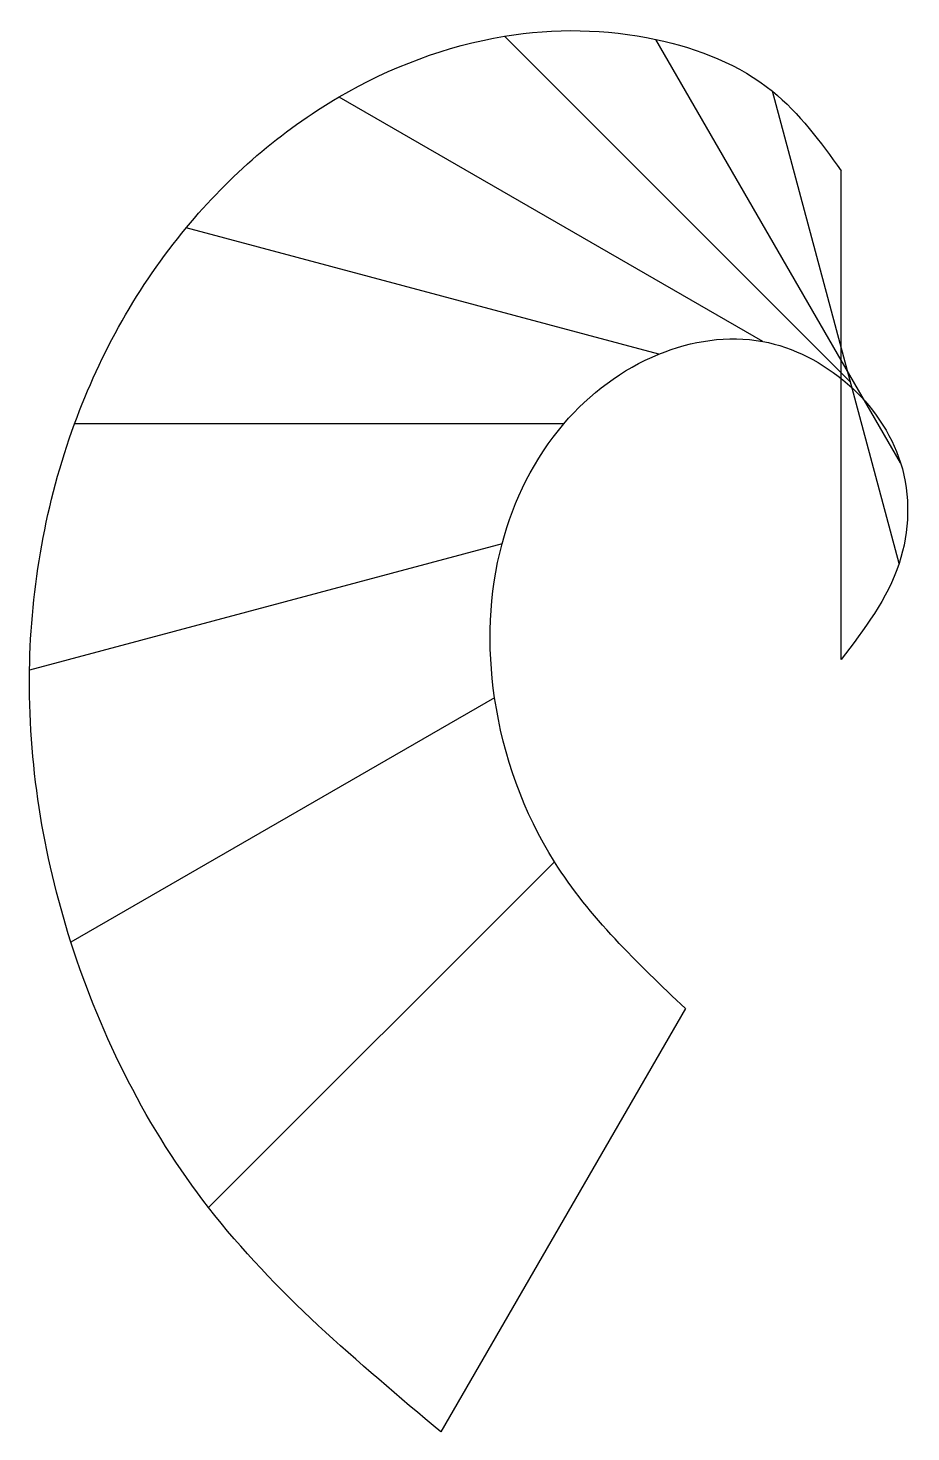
# Model space of a CAD drawing. Header units: millimetres. Extents: x -16.6 to 1.4, y -15.8 to 12.9.
import ezdxf

# ---------------------------------------------------------------- set-up
doc = ezdxf.new("R2010")
doc.units = ezdxf.units.MM
doc.layers.get('0').update_dxf_attribs({"lineweight": 25, "true_color": 0xffffff})

msp = doc.modelspace()

# ---------------------------------------------------------------- linework, layer by layer
for p, q in [((0.188, 5.678), (-6.883, 12.749)), ((1.214, 4.026), (-3.786, 12.686)), ((-1.603, 6.507), (-10.263, 11.507)), ((1.185, 1.966), (-1.403, 11.625)), ((0, 0), (0, 10)), ((-3.725, 6.246), (-13.385, 8.834)), ((-5.67, 4.821), (-15.67, 4.821)), ((-6.931, 2.367), (-16.59, -0.221)), ((-7.084, -0.782), (-15.744, -5.782)), ((-5.858, -4.142), (-12.929, -11.213)), ((-3.183, -7.142), (-8.183, -15.802))]:
    msp.add_line(p, q)
for points, knots in [([(-8.183, -15.802), (-9.883, -14.374), (-13.158, -11.622), (-15.989, -6.024), (-16.895, -0.39), (-15.988, 4.754), (-13.689, 8.862), (-10.532, 11.617), (-7.081, 12.931), (-3.93, 12.896), (-1.371, 11.894), (-0.427, 10.589), (0, 10)], [0, 0, 0, 0, 6.6014, 12.71912, 18.343987, 23.46848, 28.087063, 32.196725, 35.797868, 38.895917, 41.504364, 43.650931, 43.650931, 43.650931, 43.650931]), ([(-3.183, -7.142), (-4.165, -6.207), (-6.021, -4.441), (-7.277, -0.951), (-7.173, 2.286), (-5.904, 4.863), (-3.89, 6.382), (-1.019, 6.854), (1.474, 4.693), (1.371, 1.797), (0.473, 0.62), (0, 0)], [0, 0, 0, 0, 4.018873, 7.595983, 10.748807, 13.506852, 15.917874, 18.056234, 21.810829, 23.871003, 26.166364, 26.166364, 26.166364, 26.166364])]:
    msp.add_open_spline(points, degree=3, knots=knots)

doc.saveas('drawing.dxf')
